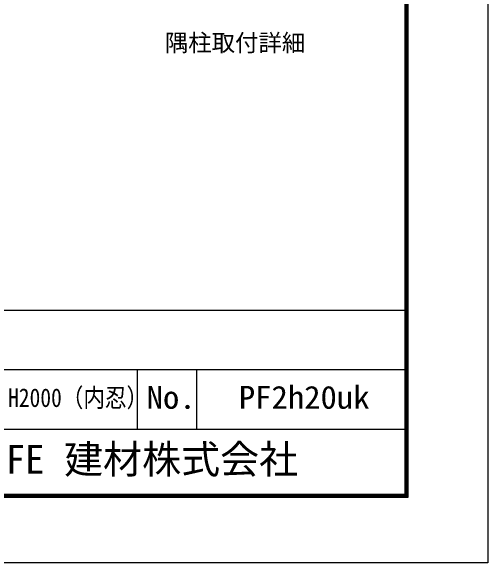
# Model space of a CAD drawing. Units: millimetres, scale not verified. Extents: x -4200 to 4200, y -2970 to 2970.
# Drawn here: x 2596 to 4200, y -2970 to -1115 of the extents above; entities that cross this region are included whole.
import ezdxf
from ezdxf.enums import TextEntityAlignment as Align

# ---------------------------------------------------------------- set-up
doc = ezdxf.new("R2010")
doc.units = ezdxf.units.MM
doc.header["$LTSCALE"] = 10
doc.layers.add('0-B_D-TTL-TXT', color=7, linetype='Continuous', lineweight=25)
doc.layers.add('0-C_D-TTL', color=7, linetype='Continuous', lineweight=25)
doc.layers.add('1-5_24', color=7, linetype='Continuous')
doc.styles.add('ＭＳ ゴシック', font='')
doc.styles.get('ＭＳ ゴシック').set_extended_font_data('MS Gothic')

msp = doc.modelspace()

# ---------------------------------------------------------------- linework, layer by layer
at = {"layer": '0-C_D-TTL'}
for p, q in [((2120.32, -2119.77), (3920.32, -2119.77)), ((2120.32, -2319.77), (3920.32, -2319.77)), ((3020.32, -2319.77), (3020.32, -2519.77)), ((3220.32, -2319.77), (3220.32, -2519.77)), ((2120.32, -2519.77), (3920.32, -2519.77))]:
    msp.add_line(p, q, dxfattribs=at)
at = {"layer": '0-C_D-TTL', "color": 2}
msp.add_lwpolyline([(-4199.68, 2970.23), (4200.32, 2970.23), (4200.32, -2969.77), (-4199.68, -2969.77)], close=True, dxfattribs=at)
at = {"layer": '0-C_D-TTL'}
for points in [[(-3929.68, 2750.23), (3930.32, 2750.23), (3930.32, -2749.77), (-3929.68, -2749.77)], [(-3927.18, 2747.73), (3927.82, 2747.73), (3927.82, -2747.27), (-3927.18, -2747.27)], [(-3924.68, 2745.23), (3925.32, 2745.23), (3925.32, -2744.77), (-3924.68, -2744.77)], [(-3922.18, 2742.73), (3922.82, 2742.73), (3922.82, -2742.27), (-3922.18, -2742.27)], [(-3919.68, 2740.23), (3920.32, 2740.23), (3920.32, -2739.77), (-3919.68, -2739.77)]]:
    msp.add_lwpolyline(points, close=True, dxfattribs=at)

# ---------------------------------------------------------------- texts
at = {"layer": '0-B_D-TTL-TXT', "style": 'ＭＳ ゴシック'}
for s, height, width, p in [('PF-2型 H2000（内忍）', 62.54, 0.85, (2332.97, -2464.3)), ('PF2h20uk', 76.98, 1.05, (3362.32, -2474.58)), ('No.', 76.98, 1.05, (3052.32, -2474.58))]:
    msp.add_text(s, height=height, dxfattribs=dict(at, width=width)).set_placement(p, align=Align.BOTTOM_LEFT)
msp.add_text('JFE 建材株式会社', height=96.21, dxfattribs=at).set_placement((2512.7, -2698.28), align=Align.BOTTOM_LEFT)
at = {"layer": '1-5_24', "style": 'ＭＳ ゴシック'}
msp.add_text('隅柱取付詳細', height=57.7, dxfattribs=at).set_placement((3113.54, -1267.77), align=Align.BOTTOM_LEFT)

doc.saveas('drawing.dxf')
